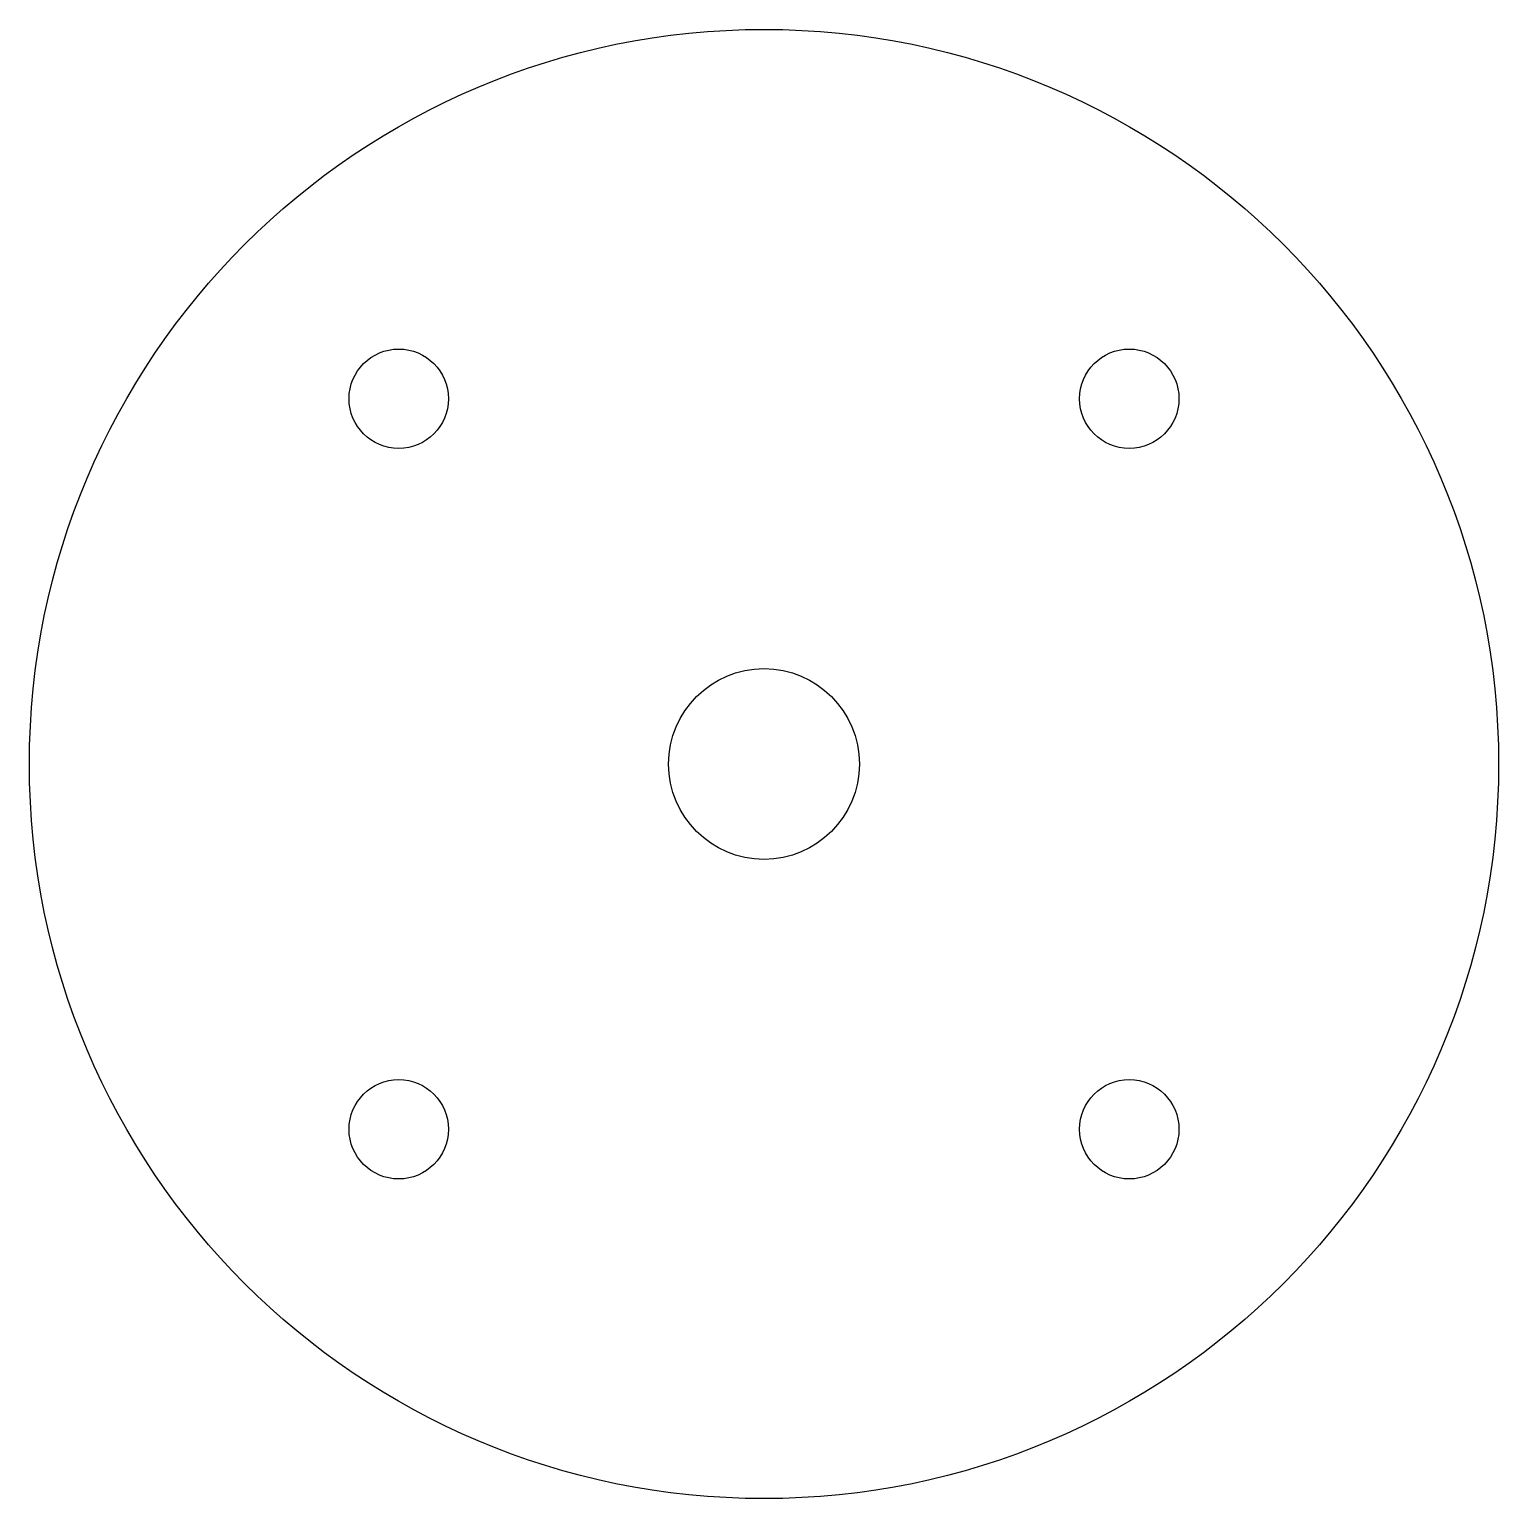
# Model space of a CAD drawing. Extents: x -40.2 to 40.2, y -40.2 to 40.2.
import ezdxf

# ---------------------------------------------------------------- set-up
doc = ezdxf.new("R2010")
doc.units = 0
doc.layers.get('0').update_dxf_attribs({"linetype": 'CONTINUOUS'})

msp = doc.modelspace()

# ---------------------------------------------------------------- linework, layer by layer
for centre, radius in [((0, 0), 40.22), ((-20, 20), 2.72), ((20, 20), 2.72), ((0, 0), 5.22), ((-20, -20), 2.72), ((20, -20), 2.72)]:
    msp.add_circle(centre, radius)

doc.saveas('drawing.dxf')
